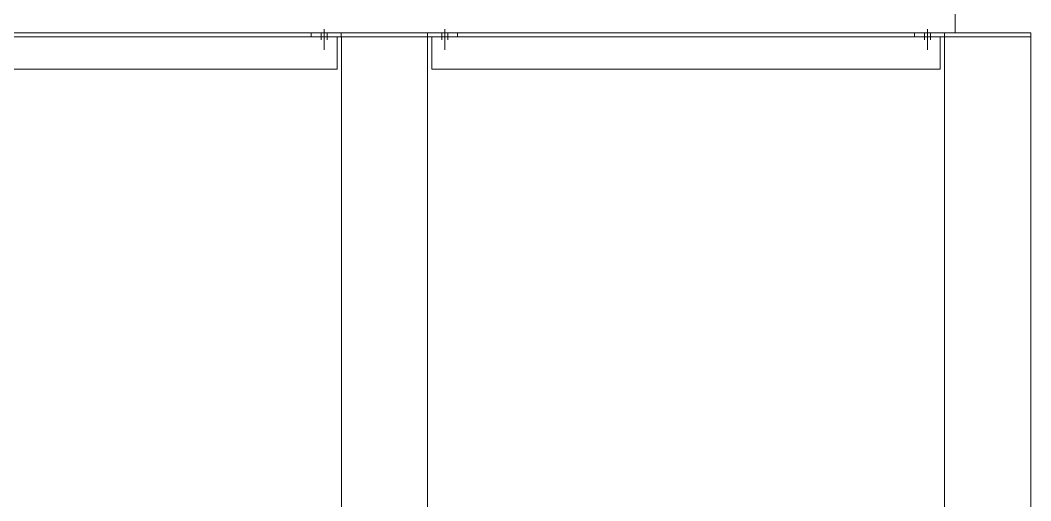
# Model space of a CAD drawing. Header units: millimetres. Extents: x 3774 to 718460, y -768339 to 192544.
# Drawn here: x 374401 to 376747, y -720333 to -719217 of the extents above; entities that cross this region are included whole.
import ezdxf

# ---------------------------------------------------------------- set-up
doc = ezdxf.new("R2010")
doc.units = ezdxf.units.MM
doc.linetypes.add('XKITLINE00', pattern=[0])
doc.linetypes.add('XKITLINE02', pattern=[4, 2, -2])
doc.layers.add('A-CANOPY', color=7, linetype='Continuous', lineweight=25)

# ---------------------------------------------------------------- blocks, each defined once
blk = doc.blocks.new('*A482930')
at = {"layer": 'A-CANOPY', "color": 7, "linetype": 'XKITLINE00', "lineweight": 0}
for p, q in [((1988.203045, -43.26704), (1978.760005, -43.26704)), ((1978.760005, -43.86704), (1978.760005, -43.26704)), ((1988.203045, -43.86704), (1988.203045, -43.26704)), ((1988.203045, -43.86704), (1978.760005, -43.86704))]:
    blk.add_line(p, q, dxfattribs=at)
blk = doc.blocks.new('*A492931')
at = {"layer": 'A-CANOPY', "color": 7, "linetype": 'XKITLINE00', "lineweight": 0}
for p, q in [((1977.003045, -43.26704), (1966.760005, -43.26704)), ((1966.760005, -43.86704), (1966.760005, -43.26704)), ((1977.003045, -43.86704), (1977.003045, -43.26704)), ((1977.003045, -43.86704), (1966.760005, -43.86704))]:
    blk.add_line(p, q, dxfattribs=at)
blk = doc.blocks.new('*A502932')
at = {"layer": 'A-CANOPY', "color": 7, "linetype": 'XKITLINE02', "lineweight": 0}
for p, q in [((1976.760005, -43.12368), (1976.760005, -43.50704)), ((1976.760005, -43.12368), (1976.760005, -43.50704)), ((1976.704005, -43.18704), (1976.704005, -43.26704)), ((1976.704005, -43.18704), (1976.704005, -43.26704)), ((1976.704005, -43.26704), (1976.704005, -43.31904)), ((1976.704005, -43.26704), (1976.704005, -43.31904)), ((1976.816005, -43.18704), (1976.816005, -43.26704)), ((1976.816005, -43.18704), (1976.816005, -43.26704)), ((1976.816005, -43.26704), (1976.816005, -43.31904)), ((1976.816005, -43.26704), (1976.816005, -43.31904))]:
    blk.add_line(p, q, dxfattribs=at)
blk = doc.blocks.new('*A512933')
at = {"layer": 'A-CANOPY', "color": 7, "linetype": 'XKITLINE02', "lineweight": 0}
for p, q in [((1979.000005, -43.12368), (1979.000005, -43.50704)), ((1979.000005, -43.12368), (1979.000005, -43.50704)), ((1978.944005, -43.18704), (1978.944005, -43.26704)), ((1978.944005, -43.18704), (1978.944005, -43.26704)), ((1978.944005, -43.26704), (1978.944005, -43.31904)), ((1978.944005, -43.26704), (1978.944005, -43.31904)), ((1979.056005, -43.18704), (1979.056005, -43.26704)), ((1979.056005, -43.18704), (1979.056005, -43.26704)), ((1979.056005, -43.26704), (1979.056005, -43.31904)), ((1979.056005, -43.26704), (1979.056005, -43.31904))]:
    blk.add_line(p, q, dxfattribs=at)
blk = doc.blocks.new('*A522934')
at = {"layer": 'A-CANOPY', "color": 7, "linetype": 'XKITLINE00', "lineweight": 0}
for p, q in [((1976.520005, -43.26704), (1976.520005, -43.18704)), ((1978.680005, -43.26704), (1977.003045, -43.26704)), ((1977.080005, -43.26704), (1977.080005, -43.18704)), ((1978.680005, -43.26704), (1978.680005, -43.18704)), ((1978.683035, -43.26704), (1978.760005, -43.26704)), ((1979.240005, -43.26704), (1979.240005, -43.18704))]:
    blk.add_line(p, q, dxfattribs=at)
blk = doc.blocks.new('*A552937')
at = {"layer": 'A-CANOPY', "color": 7, "linetype": 'XKITLINE00', "lineweight": 0}
for p, q in [((1987.723045, -43.26704), (1987.723045, -43.18704)), ((1989.883045, -43.26704), (1988.203045, -43.26704)), ((1988.283045, -43.26704), (1988.283045, -43.18704)), ((1988.480119, -43.18704), (1989.883045, -43.18704)), ((1989.883045, -43.26704), (1989.883045, -43.18704))]:
    blk.add_line(p, q, dxfattribs=at)
blk = doc.blocks.new('*A562938')
at = {"layer": 'A-CANOPY', "color": 7, "linetype": 'XKITLINE02', "lineweight": 0}
for p, q in [((1987.963045, -43.12368), (1987.963045, -43.50704)), ((1987.963045, -43.12368), (1987.963045, -43.50704)), ((1987.907045, -43.18704), (1987.907045, -43.26704)), ((1987.907045, -43.18704), (1987.907045, -43.26704)), ((1987.907045, -43.26704), (1987.907045, -43.31904)), ((1987.907045, -43.26704), (1987.907045, -43.31904)), ((1988.019045, -43.18704), (1988.019045, -43.26704)), ((1988.019045, -43.18704), (1988.019045, -43.26704)), ((1988.019045, -43.26704), (1988.019045, -43.31904)), ((1988.019045, -43.26704), (1988.019045, -43.31904))]:
    blk.add_line(p, q, dxfattribs=at)
blk = doc.blocks.new('*A812963')
at = {"layer": 'A-CANOPY', "color": 7, "linetype": 'XKITLINE00', "lineweight": 0}
for p in [(1988.480119, -42.787037), (1853.280041, -43.187037)]:
    blk.add_line(p, (1988.480119, -43.187037), dxfattribs=at)
blk = doc.blocks.new('*A1423024')
at = {"layer": 'A-CANOPY', "color": 7, "linetype": 'XKITLINE00', "lineweight": 0}
for p, q in [((1988.283035, -57.095988), (1988.283035, -43.26704)), ((1989.883035, -43.26704), (1988.283035, -43.26704)), ((1989.883035, -57.095988), (1989.883035, -43.26704))]:
    blk.add_line(p, q, dxfattribs=at)
blk = doc.blocks.new('*A1433025')
at = {"layer": 'A-CANOPY', "color": 7, "linetype": 'XKITLINE00', "lineweight": 0}
for p, q in [((1977.083035, -57.095988), (1977.083035, -43.26704)), ((1978.683035, -43.26704), (1977.083035, -43.26704)), ((1978.683035, -57.095988), (1978.683035, -43.26704))]:
    blk.add_line(p, q, dxfattribs=at)
blk = doc.blocks.new('W-1-PP19-SE-ENT3_20260407-084553_PP19_ENT3_LOPL')
at = {"color": 7, "lineweight": 0, "xscale": 125, "yscale": 125, "zscale": 125}
for name in ['*A812963', '*A522934', '*A502932', '*A512933', '*A552937', '*A562938', '*A492931', '*A1433025', '*A482930', '*A1423024']:
    blk.add_blockref(name, (-226235, 11475), dxfattribs=at)

msp = doc.modelspace()

# ---------------------------------------------------------------- block references
at = {"color": 7}
msp.add_blockref('W-1-PP19-SE-ENT3_20260407-084553_PP19_ENT3_LOPL', (354246.645, -725322.382), dxfattribs=at)

doc.saveas('drawing.dxf')
